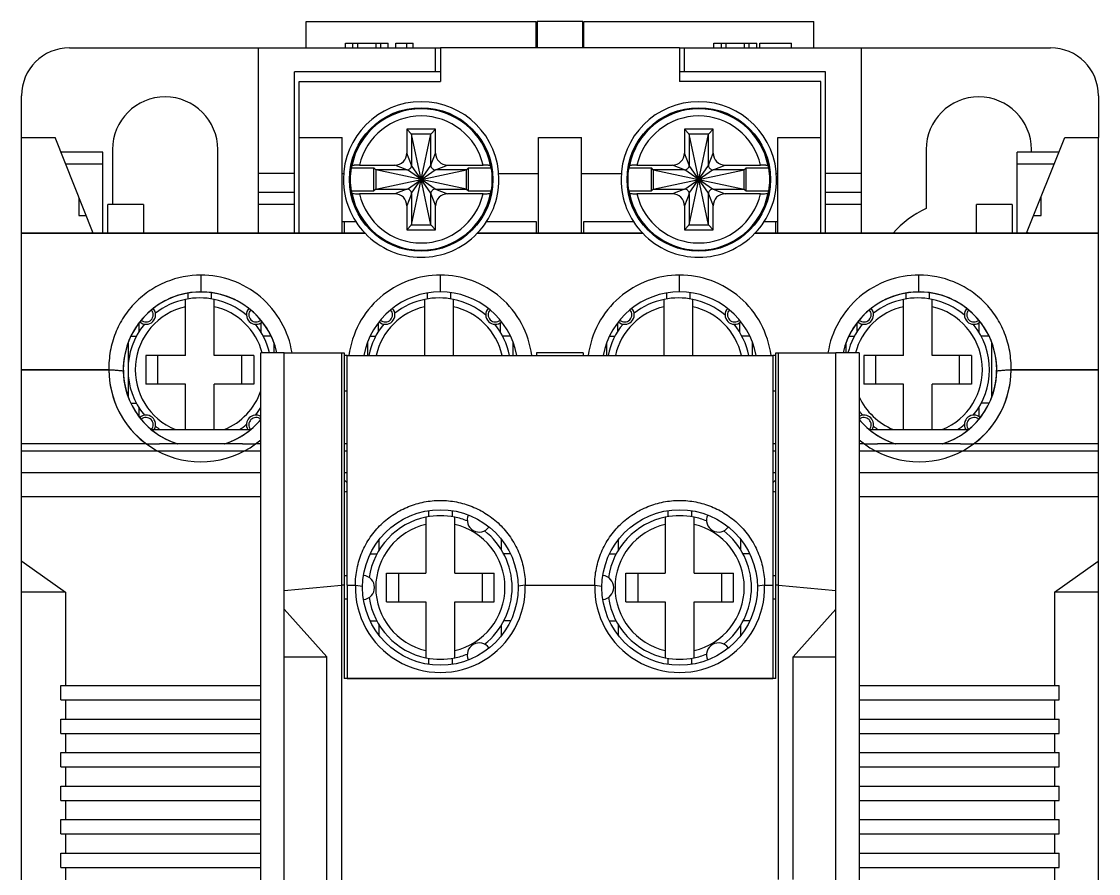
# Model space of a CAD drawing. Header units: millimetres. Extents: x 0 to 45, y 0 to 75.6.
# Drawn here: x 0 to 45, y 40 to 75.6 of the extents above; entities that cross this region are included whole.
import ezdxf

# ---------------------------------------------------------------- set-up
doc = ezdxf.new("R2010")
doc.units = ezdxf.units.MM
for name, color, linetype in [('6_ALL_SURFS', 7, 'Continuous'), ('BOBBIN_12_BL31', 7, 'Continuous'), ('CASE_AUX_UA_2_BL1', 7, 'Continuous'), ('CONTACT_FIXED_AU_2_BL43', 7, 'Continuous'), ('CONTACT_FIXED_AU_2_BL81', 7, 'Continuous'), ('COVER_AUX_MAIN_UA_2_BL30', 7, 'Continuous'), ('COVER_TOP_12_DOME_BL40', 7, 'Continuous'), ('COVER_TOP_12_EXP_BL41', 7, 'Continuous'), ('FRAME_LOWER_9_BL0', 7, 'Continuous'), ('FRAME_UPPER_9_BL45', 7, 'Continuous'), ('M35_LUG_BL123', 7, 'Continuous'), ('M35_LUG_BL126', 7, 'Continuous'), ('M35_LUG_SCREW_BL121', 7, 'Continuous'), ('M35_LUG_SCREW_BL122', 7, 'Continuous'), ('MAIN_COVER_12_BL76', 7, 'Continuous'), ('SCREW_M3L5_BL104', 7, 'Continuous'), ('SCREW_M3L5_BL114', 7, 'Continuous'), ('SCREW_M3L5_BL124', 7, 'Continuous'), ('SCREW_M3L5_BL127', 7, 'Continuous'), ('SCREW_M3L5_BL85', 7, 'Continuous'), ('SCREW_M3L5_BL97', 7, 'Continuous')]:
    doc.layers.add(name, color=color, linetype=linetype)

msp = doc.modelspace()

# ---------------------------------------------------------------- linework, layer by layer
at = {"layer": '6_ALL_SURFS', "color": 7, "linetype": 'Continuous'}
for p, q in [((10.975, 49.05), (10.975, 51.05)), ((10.975, 51.05), (12.753, 49.05)), ((10.975, 49.05), (12.753, 49.05))]:
    msp.add_line(p, q, dxfattribs=at)
at = {"layer": 'BOBBIN_12_BL31', "color": 7, "linetype": 'Continuous'}
for p, q in [((17.5, 74.5), (17.5, 73.1)), ((27.5, 74.5), (17.5, 74.5)), ((27.5, 74.5), (27.5, 73.1)), ((11.6, 70.75), (11.6, 73.1)), ((11.6, 73.1), (17.5, 73.1)), ((33.4, 73.1), (27.5, 73.1)), ((33.4, 70.75), (33.4, 73.1)), ((13.4, 69.25), (13.46, 69.25)), ((19.94, 69.25), (21.6, 69.25)), ((23.4, 69.25), (25.06, 69.25)), ((31.54, 69.25), (31.6, 69.25)), ((13.4, 67.25), (13.961, 67.25)), ((13.5, 66.75), (13.5, 67.25)), ((19.439, 67.25), (21.5, 67.25)), ((21.5, 67.25), (21.5, 66.75)), ((23.5, 66.75), (23.5, 67.25)), ((23.5, 67.25), (25.561, 67.25)), ((31.039, 67.25), (31.6, 67.25)), ((31.5, 67.25), (31.5, 66.75))]:
    msp.add_line(p, q, dxfattribs=at)
for centre in [(16.7, 69), (28.3, 69)]:
    msp.add_circle(centre, 3, dxfattribs=at)
for centre, start, end in [((16.7, 69), 0, 180), ((28.3, 69), 0, 180), ((16.7, 69), 180, -136.1869), ((16.7, 69), -43.8131, 0), ((28.3, 69), 180, -136.1869), ((28.3, 69), -43.8131, 0)]:
    msp.add_arc(centre, 3.25, start, end, dxfattribs=at)
at = {"layer": 'CASE_AUX_UA_2_BL1', "color": 7, "linetype": 'Continuous'}
for p, q in [((10, 13.75), (10, 61.75)), ((10.975, 61.75), (10, 61.75)), ((10.975, 13.75), (10.975, 61.75)), ((10.975, 61.75), (13.475, 61.75)), ((13.375, 61.75), (13.375, 13.75)), ((13.475, 61.75), (13.475, 48.15)), ((21.525, 61.75), (21.525, 61.65)), ((23.475, 61.75), (21.525, 61.75)), ((23.475, 61.75), (23.475, 61.65)), ((31.525, 48.15), (31.525, 61.75)), ((31.525, 61.75), (34.025, 61.75)), ((31.625, 39.75), (31.625, 61.75)), ((34.025, 13.75), (34.025, 61.75)), ((35, 61.75), (34.025, 61.75)), ((35, 61.75), (35, 13.75)), ((13.6, 56.328), (13.475, 56.45)), ((31.525, 56.45), (31.4, 56.328)), ((10.975, 51.823), (13.375, 52.05)), ((13.475, 52.05), (13.375, 52.05)), ((31.625, 52.05), (31.525, 52.05)), ((31.625, 52.05), (34.025, 51.823)), ((10.975, 51.05), (12.753, 49.05)), ((32.247, 49.05), (34.025, 51.05)), ((34.025, 49.05), (34.025, 51.05)), ((10.975, 49.05), (12.753, 49.05)), ((12.753, 26.45), (12.753, 49.05)), ((32.247, 39.75), (32.247, 49.05)), ((32.247, 49.05), (34.025, 49.05)), ((31.525, 48.15), (13.475, 48.15))]:
    msp.add_line(p, q, dxfattribs=at)
at = {"layer": 'CASE_AUX_UA_2_BL1', "color": 4, "linetype": 'Continuous'}
msp.add_line((10.975, 49.05), (10.975, 51.05), dxfattribs=at)
at = {"layer": 'CONTACT_FIXED_AU_2_BL43', "color": 7, "linetype": 'Continuous'}
for p, q in [((13.6, 52.44), (13.475, 52.44)), ((13.6, 51.46), (13.475, 51.46))]:
    msp.add_line(p, q, dxfattribs=at)
msp.add_arc((13.6, 55.45), 0.5, 90, 104.4819, dxfattribs=at)
at = {"layer": 'CONTACT_FIXED_AU_2_BL81', "color": 7, "linetype": 'Continuous'}
for p, q in [((31.525, 52.44), (31.4, 52.44)), ((31.525, 51.46), (31.4, 51.46))]:
    msp.add_line(p, q, dxfattribs=at)
msp.add_arc((31.4, 55.45), 0.5, 75.5181, 90, dxfattribs=at)
at = {"layer": 'COVER_AUX_MAIN_UA_2_BL30', "color": 7, "linetype": 'Continuous'}
for p, q in [((13.6, 61.65), (13.475, 61.65)), ((13.6, 52.05), (13.6, 61.65)), ((13.6, 61.65), (31.4, 61.65)), ((31.4, 61.65), (31.4, 52.05)), ((31.525, 61.65), (31.4, 61.65)), ((13.6, 60.15), (13.475, 60.15)), ((31.525, 60.15), (31.4, 60.15)), ((13.6, 52.05), (13.6, 48.15)), ((13.6, 52.05), (13.951, 52.05)), ((13.951, 52.05), (14.25, 52)), ((21.049, 52.05), (20.75, 52)), ((21.049, 52.05), (23.951, 52.05)), ((23.951, 52.05), (24.25, 52)), ((31.049, 52.05), (30.75, 52)), ((31.049, 52.05), (31.4, 52.05)), ((31.4, 52.05), (31.4, 48.15)), ((13.6, 48.15), (31.4, 48.15))]:
    msp.add_line(p, q, dxfattribs=at)
for centre in [(17.5, 51.95), (27.5, 51.95)]:
    msp.add_circle(centre, 3.25, dxfattribs=at)
for centre, radius, start, end in [((19.125, 54.765), 0.5, 154.4117, -34.4117), ((29.125, 54.765), 0.5, 154.4117, -34.4117), ((14.25, 51.95), 0.5, -85.5883, 85.5883), ((24.25, 51.95), 0.5, -85.5883, 85.5883), ((17.5, 51.95), 3.55, 178.3858, 1.6142), ((27.5, 51.95), 3.55, 178.3858, 1.6142), ((19.125, 49.135), 0.5, 34.4117, -154.4117), ((29.125, 49.135), 0.5, 34.4117, -154.4117)]:
    msp.add_arc(centre, radius, start, end, dxfattribs=at)
for points, knots in [([(13.95, 52.05), (13.95, 52.284), (13.999, 52.755), (14.21, 53.435), (14.553, 54.06), (15.008, 54.599), (15.553, 55.034), (16.165, 55.351), (16.821, 55.545), (17.5, 55.61), (18.178, 55.545), (18.835, 55.352), (19.447, 55.034), (19.991, 54.6), (20.446, 54.06), (20.789, 53.436), (21.001, 52.756), (21.05, 52.284), (21.05, 52.05)], [0, 0, 0, 0, 0.063094, 0.127044, 0.191013, 0.25416, 0.316328, 0.377913, 0.439096, 0.499979, 0.56086, 0.622043, 0.683632, 0.745798, 0.808932, 0.872901, 0.93687, 1, 1, 1, 1]), ([(23.95, 52.05), (23.95, 52.284), (23.999, 52.755), (24.21, 53.435), (24.553, 54.06), (25.008, 54.599), (25.553, 55.034), (26.165, 55.351), (26.821, 55.545), (27.5, 55.61), (28.178, 55.545), (28.835, 55.352), (29.447, 55.034), (29.991, 54.6), (30.446, 54.06), (30.789, 53.436), (31.001, 52.756), (31.05, 52.284), (31.05, 52.05)], [0, 0, 0, 0, 0.063094, 0.127044, 0.191014, 0.25416, 0.316328, 0.377913, 0.439096, 0.499979, 0.56086, 0.622043, 0.683632, 0.745798, 0.808932, 0.872901, 0.93687, 1, 1, 1, 1])]:
    msp.add_open_spline(points, degree=3, knots=knots, dxfattribs=at)
at = {"layer": 'COVER_TOP_12_DOME_BL40', "color": 7, "linetype": 'Continuous'}
for p, q in [((0, 17.85), (0, 57.65)), ((10, 57.65), (0, 57.65)), ((9.229, 57.95), (5.771, 57.95)), ((13.6, 57.65), (13.475, 57.65)), ((31.525, 57.65), (31.4, 57.65)), ((45, 57.65), (35, 57.65)), ((39.229, 57.95), (35.771, 57.95)), ((45, 17.85), (45, 57.65)), ((0, 56.75), (10, 56.75)), ((13.475, 56.75), (13.6, 56.75)), ((31.4, 56.75), (31.525, 56.75)), ((35, 56.75), (45, 56.75)), ((0, 55.75), (10, 55.75)), ((35, 55.75), (45, 55.75)), ((0, 53.05), (0.014, 53.05)), ((0.014, 53.05), (1.838, 51.76)), ((43.162, 51.76), (44.986, 53.05)), ((44.986, 53.05), (45, 53.05)), ((1.838, 51.76), (0, 51.76)), ((1.838, 51.76), (1.838, 47.85)), ((45, 51.76), (43.162, 51.76)), ((43.162, 51.76), (43.162, 47.85)), ((1.638, 47.25), (1.638, 47.85)), ((1.638, 47.85), (10, 47.85)), ((35, 47.85), (43.362, 47.85)), ((43.362, 47.25), (43.362, 47.85)), ((1.638, 47.25), (10, 47.25)), ((1.838, 47.25), (1.838, 46.45)), ((35, 47.25), (43.362, 47.25)), ((43.162, 47.25), (43.162, 46.45)), ((1.638, 45.85), (1.638, 46.45)), ((1.638, 46.45), (10, 46.45)), ((35, 46.45), (43.362, 46.45)), ((43.362, 45.85), (43.362, 46.45)), ((1.638, 45.85), (10, 45.85)), ((1.838, 45.85), (1.838, 45.05)), ((35, 45.85), (43.362, 45.85)), ((43.162, 45.85), (43.162, 45.05)), ((1.638, 44.45), (1.638, 45.05)), ((1.638, 45.05), (10, 45.05)), ((35, 45.05), (43.362, 45.05)), ((43.362, 44.45), (43.362, 45.05)), ((1.638, 44.45), (10, 44.45)), ((1.838, 44.45), (1.838, 43.65)), ((35, 44.45), (43.362, 44.45)), ((43.162, 44.45), (43.162, 43.65)), ((1.638, 43.05), (1.638, 43.65)), ((1.638, 43.65), (10, 43.65)), ((35, 43.65), (43.362, 43.65)), ((43.362, 43.05), (43.362, 43.65)), ((1.638, 43.05), (10, 43.05)), ((1.838, 43.05), (1.838, 42.25)), ((35, 43.05), (43.362, 43.05)), ((43.162, 43.05), (43.162, 42.25)), ((1.638, 41.65), (1.638, 42.25)), ((1.638, 42.25), (10, 42.25)), ((35, 42.25), (43.362, 42.25)), ((43.362, 41.65), (43.362, 42.25)), ((1.638, 41.65), (10, 41.65)), ((1.838, 41.65), (1.838, 40.85)), ((35, 41.65), (43.362, 41.65)), ((43.162, 41.65), (43.162, 40.85)), ((1.638, 40.25), (1.638, 40.85)), ((1.638, 40.85), (10, 40.85)), ((35, 40.85), (43.362, 40.85)), ((43.362, 40.25), (43.362, 40.85)), ((1.638, 40.25), (10, 40.25)), ((1.838, 40.25), (1.838, 39.45)), ((35, 40.25), (43.362, 40.25)), ((43.162, 40.25), (43.162, 39.45))]:
    msp.add_line(p, q, dxfattribs=at)
at = {"layer": 'COVER_TOP_12_EXP_BL41', "color": 7, "linetype": 'Continuous'}
for p, q in [((0, 8.75), (0, 66.75)), ((0, 66.75), (14.355, 66.75)), ((19.045, 66.75), (25.955, 66.75)), ((30.645, 66.75), (45, 66.75)), ((45, 8.75), (45, 66.75)), ((7.5, 64.3), (7.5, 65.004)), ((17.5, 64.3), (17.5, 65.004)), ((27.5, 64.3), (27.5, 65.004)), ((37.5, 64.3), (37.5, 65.004)), ((0, 61.05), (3.65, 61.05)), ((41.35, 61.05), (45, 61.05)), ((0, 56.75), (10, 56.75)), ((13.475, 56.75), (13.6, 56.75)), ((31.4, 56.75), (31.525, 56.75)), ((35, 56.75), (45, 56.75)), ((0, 55.75), (10, 55.75)), ((35, 55.75), (45, 55.75)), ((0, 53.05), (0.014, 53.05)), ((0.014, 53.05), (1.838, 51.76)), ((43.162, 51.76), (44.986, 53.05)), ((44.986, 53.05), (45, 53.05)), ((1.838, 51.76), (0, 51.76)), ((1.838, 51.76), (1.838, 47.85)), ((45, 51.76), (43.162, 51.76)), ((43.162, 51.76), (43.162, 47.85)), ((1.638, 47.25), (1.638, 47.85)), ((1.638, 47.85), (10, 47.85)), ((35, 47.85), (43.362, 47.85)), ((43.362, 47.25), (43.362, 47.85)), ((1.638, 47.25), (10, 47.25)), ((1.838, 47.25), (1.838, 46.45)), ((35, 47.25), (43.362, 47.25)), ((43.162, 47.25), (43.162, 46.45)), ((1.638, 45.85), (1.638, 46.45)), ((1.638, 46.45), (10, 46.45)), ((35, 46.45), (43.362, 46.45)), ((43.362, 45.85), (43.362, 46.45)), ((1.638, 45.85), (10, 45.85)), ((1.838, 45.85), (1.838, 45.05)), ((35, 45.85), (43.362, 45.85)), ((43.162, 45.85), (43.162, 45.05)), ((1.638, 44.45), (1.638, 45.05)), ((1.638, 45.05), (10, 45.05)), ((35, 45.05), (43.362, 45.05)), ((43.362, 44.45), (43.362, 45.05)), ((1.638, 44.45), (10, 44.45)), ((1.838, 44.45), (1.838, 43.65)), ((35, 44.45), (43.362, 44.45)), ((43.162, 44.45), (43.162, 43.65)), ((1.638, 43.05), (1.638, 43.65)), ((1.638, 43.65), (10, 43.65)), ((35, 43.65), (43.362, 43.65)), ((43.362, 43.05), (43.362, 43.65)), ((1.638, 43.05), (10, 43.05)), ((1.838, 43.05), (1.838, 42.25)), ((35, 43.05), (43.362, 43.05)), ((43.162, 43.05), (43.162, 42.25)), ((1.638, 41.65), (1.638, 42.25)), ((1.638, 42.25), (10, 42.25)), ((35, 42.25), (43.362, 42.25)), ((43.362, 41.65), (43.362, 42.25)), ((1.638, 41.65), (10, 41.65)), ((1.838, 41.65), (1.838, 40.85)), ((35, 41.65), (43.362, 41.65)), ((43.162, 41.65), (43.162, 40.85)), ((1.638, 40.25), (1.638, 40.85)), ((1.638, 40.85), (10, 40.85)), ((35, 40.85), (43.362, 40.85)), ((43.362, 40.25), (43.362, 40.85)), ((1.638, 40.25), (10, 40.25)), ((1.838, 40.25), (1.838, 39.45)), ((35, 40.25), (43.362, 40.25)), ((43.162, 40.25), (43.162, 39.45))]:
    msp.add_line(p, q, dxfattribs=at)
for centre, radius, start, end in [((16.7, 69), 3.25, -136.1869, -43.8131), ((28.3, 69), 3.25, -136.1869, -43.8131), ((7.5, 61.05), 3.25, 12.4462, -107.4139), ((17.5, 61.05), 3.25, 10.6393, 169.3607), ((27.5, 61.05), 3.25, 10.6393, 169.3607), ((37.5, 61.05), 3.25, -72.5837, 167.5538), ((5.202, 63.348), 0.4, -131.4719, 41.4719), ((9.798, 63.348), 0.4, 138.5281, -48.5281), ((15.202, 63.348), 0.4, -131.4719, 41.4719), ((19.798, 63.348), 0.4, 138.5281, -48.5281), ((25.202, 63.348), 0.4, -131.4719, 41.4719), ((29.798, 63.348), 0.4, 138.5281, -48.5281), ((35.202, 63.348), 0.4, -131.4719, 41.4719), ((39.798, 63.348), 0.4, 138.5281, -48.5281), ((7.5, 61.05), 3.85, 180, -49.4745), ((37.5, 61.05), 3.85, -130.5255, 0), ((5.202, 58.752), 0.4, -30.41, 131.4719), ((7.5, 61.05), 3.25, -72.5837, -39.6778), ((9.798, 58.752), 0.4, 59.6254, -149.59), ((37.5, 61.05), 3.25, -140.3223, -107.4139), ((35.202, 58.752), 0.4, -30.41, 120.3746), ((39.798, 58.752), 0.4, 48.5281, -149.59)]:
    msp.add_arc(centre, radius, start, end, dxfattribs=at)
for points, knots in [([(7.5, 65.005), (7.006, 65.005), (6.243, 64.854), (5.346, 64.377), (4.744, 63.88), (4.254, 63.273), (3.896, 62.581), (3.683, 61.831), (3.644, 61.31), (3.651, 61.05)], [0, 0, 0, 0, 0.241783, 0.36776, 0.494663, 0.620928, 0.746653, 0.872915, 1, 1, 1, 1]), ([(11.304, 61.75), (11.233, 62.201), (10.927, 63.085), (10.034, 64.161), (8.839, 64.848), (7.938, 65.005), (7.5, 65.005)], [0, 0, 0, 0, 0.252381, 0.505318, 0.757687, 1, 1, 1, 1]), ([(17.5, 65.005), (17.054, 65.005), (16.136, 64.843), (14.924, 64.13), (14.033, 63.019), (13.742, 62.111), (13.682, 61.65)], [0, 0, 0, 0, 0.242447, 0.494877, 0.74756, 1, 1, 1, 1]), ([(21.318, 61.65), (21.258, 62.111), (20.967, 63.019), (20.075, 64.13), (18.864, 64.843), (17.946, 65.005), (17.5, 65.005)], [0, 0, 0, 0, 0.252461, 0.50521, 0.757637, 1, 1, 1, 1]), ([(27.5, 65.005), (27.054, 65.005), (26.136, 64.843), (24.924, 64.13), (24.033, 63.019), (23.742, 62.111), (23.682, 61.65)], [0, 0, 0, 0, 0.242447, 0.494877, 0.74756, 1, 1, 1, 1]), ([(31.318, 61.65), (31.258, 62.111), (30.967, 63.019), (30.075, 64.13), (28.864, 64.843), (27.946, 65.005), (27.5, 65.005)], [0, 0, 0, 0, 0.252461, 0.50521, 0.757637, 1, 1, 1, 1]), ([(37.5, 65.005), (37.062, 65.005), (36.161, 64.848), (34.965, 64.161), (34.073, 63.085), (33.767, 62.201), (33.696, 61.75)], [0, 0, 0, 0, 0.242398, 0.494772, 0.747642, 1, 1, 1, 1]), ([(41.349, 61.05), (41.356, 61.31), (41.317, 61.831), (41.104, 62.581), (40.746, 63.273), (40.256, 63.88), (39.653, 64.377), (38.756, 64.854), (37.994, 65.005), (37.5, 65.005)], [0, 0, 0, 0, 0.127093, 0.25336, 0.379108, 0.505408, 0.632332, 0.758299, 1, 1, 1, 1]), ([(3.65, 61.05), (3.7, 61.046), (3.8, 61.046), (3.95, 61.036), (4.1, 61.02), (4.2, 61.011), (4.25, 61.006)], [0, 0, 0, 0, 0.249665, 0.499478, 0.749738, 1, 1, 1, 1]), ([(40.75, 61.006), (40.8, 61.011), (40.9, 61.02), (41.049, 61.036), (41.2, 61.046), (41.3, 61.046), (41.35, 61.05)], [0, 0, 0, 0, 0.250267, 0.500533, 0.75034, 1, 1, 1, 1])]:
    msp.add_open_spline(points, degree=3, knots=knots, dxfattribs=at)
at = {"layer": 'FRAME_LOWER_9_BL0', "color": 7, "linetype": 'Continuous'}
for p, q in [((11.9, 74.5), (11.9, 75.6)), ((11.9, 75.6), (21.5, 75.6)), ((21.5, 74.5), (21.5, 75.6)), ((21.55, 75.6), (21.55, 74.5)), ((23.45, 75.6), (21.55, 75.6)), ((23.45, 74.5), (23.45, 75.6)), ((23.5, 74.5), (23.5, 75.6)), ((23.5, 75.6), (33.1, 75.6)), ((33.1, 74.5), (33.1, 75.6)), ((13.533, 74.5), (13.533, 74.7)), ((13.533, 74.7), (15.326, 74.7)), ((13.849, 74.5), (13.849, 74.7)), ((14.046, 74.5), (14.046, 74.7)), ((14.813, 74.5), (14.813, 74.7)), ((15.01, 74.5), (15.01, 74.7)), ((15.326, 74.5), (15.326, 74.7)), ((15.636, 74.5), (15.636, 74.7)), ((15.636, 74.7), (16.359, 74.7)), ((16.095, 74.5), (16.095, 74.7)), ((16.359, 74.5), (16.359, 74.7)), ((28.933, 74.5), (28.933, 74.7)), ((28.933, 74.7), (30.726, 74.7)), ((29.249, 74.5), (29.249, 74.7)), ((29.446, 74.5), (29.446, 74.7)), ((30.213, 74.5), (30.213, 74.7)), ((30.41, 74.5), (30.41, 74.7)), ((30.726, 74.5), (30.726, 74.7)), ((30.85, 74.5), (30.85, 74.7)), ((30.85, 74.7), (32.179, 74.7)), ((32.179, 74.5), (32.179, 74.7)), ((2, 74.5), (17.5, 74.5)), ((9.9, 66.75), (9.9, 74.5)), ((17.3, 73.5), (17.3, 74.5)), ((27.5, 74.5), (43, 74.5)), ((27.7, 73.5), (27.7, 74.5)), ((35.1, 66.75), (35.1, 74.5)), ((11.4, 66.75), (11.4, 73.5)), ((17.5, 73.5), (11.4, 73.5)), ((33.6, 73.5), (27.5, 73.5)), ((33.6, 66.75), (33.6, 73.5)), ((0, 70.75), (0, 72.5)), ((45, 72.5), (45, 70.75)), ((3.8, 70.25), (3.8, 67.95)), ((8.2, 66.75), (8.2, 70.25)), ((37.8, 70.25), (37.8, 67.781)), ((42.2, 70.137), (42.2, 70.25)), ((11.4, 69.25), (9.9, 69.25)), ((35.1, 69.25), (33.6, 69.25)), ((11.4, 68.45), (9.9, 68.45)), ((35.1, 68.45), (33.6, 68.45)), ((3.6, 66.75), (3.6, 67.95)), ((5.1, 67.95), (3.6, 67.95)), ((5.1, 67.95), (5.1, 66.75)), ((11.4, 67.95), (9.9, 67.95)), ((35.1, 67.95), (33.6, 67.95)), ((39.9, 66.75), (39.9, 67.95)), ((41.4, 67.95), (39.9, 67.95)), ((41.4, 67.95), (41.4, 66.75))]:
    msp.add_line(p, q, dxfattribs=at)
for centre, radius, start, end in [((2, 72.5), 2, 90, 180), ((43, 72.5), 2, 0, 90), ((6, 70.25), 2.2, 0, 180), ((40, 70.25), 2.2, 0, 180), ((39.5, 64.05), 4.1, 114.4963, 138.7794)]:
    msp.add_arc(centre, radius, start, end, dxfattribs=at)
at = {"layer": 'FRAME_UPPER_9_BL45', "color": 40, "linetype": 'Continuous'}
for p, q in [((17.3, 74.5), (17.5, 74.5)), ((27.5, 74.5), (27.7, 74.5))]:
    msp.add_line(p, q, dxfattribs=at)
at = {"layer": 'FRAME_UPPER_9_BL45', "color": 7, "linetype": 'Continuous'}
for p, q in [((0, 66.75), (0, 70.75)), ((0, 70.75), (1.4, 70.75)), ((3, 66.75), (1.4, 70.75)), ((11.6, 66.75), (11.6, 70.75)), ((11.6, 70.75), (13.4, 70.75)), ((13.4, 66.75), (13.4, 70.75)), ((21.6, 66.75), (21.6, 70.75)), ((21.6, 70.75), (23.4, 70.75)), ((23.4, 66.75), (23.4, 70.75)), ((31.6, 66.75), (31.6, 70.75)), ((31.6, 70.75), (33.4, 70.75)), ((33.4, 66.75), (33.4, 70.75)), ((42, 66.75), (43.6, 70.75)), ((43.6, 70.75), (45, 70.75)), ((45, 66.75), (45, 70.75)), ((3.4, 70.137), (1.646, 70.137)), ((3.4, 66.75), (3.4, 70.137)), ((41.6, 66.75), (41.6, 70.137)), ((43.354, 70.137), (41.6, 70.137)), ((3.4, 69.637), (1.845, 69.637)), ((43.155, 69.637), (41.6, 69.637)), ((2.4, 68.25), (2.4, 67.5)), ((42.6, 67.5), (42.6, 68.25)), ((2.4, 67.5), (2.7, 67.5)), ((42.3, 67.5), (42.6, 67.5)), ((2.9, 66.75), (2.983, 66.792)), ((42.017, 66.792), (42.1, 66.75))]:
    msp.add_line(p, q, dxfattribs=at)
at = {"layer": 'M35_LUG_BL123', "color": 7, "linetype": 'Continuous'}
for p, q in [((18.356, 71.5), (18.322, 71.5)), ((18.356, 66.5), (18.322, 66.5))]:
    msp.add_line(p, q, dxfattribs=at)
at = {"layer": 'M35_LUG_BL126', "color": 7, "linetype": 'Continuous'}
for p, q in [((29.956, 71.5), (29.922, 71.5)), ((29.956, 66.5), (29.922, 66.5))]:
    msp.add_line(p, q, dxfattribs=at)
at = {"layer": 'M35_LUG_SCREW_BL121', "color": 7, "linetype": 'Continuous'}
for p, q in [((16.1, 71.1), (16.1, 70.105)), ((16.3, 70.9), (16.1, 71.1)), ((17.3, 71.1), (16.1, 71.1)), ((17.1, 70.9), (17.3, 71.1)), ((17.3, 70.105), (17.3, 71.1)), ((16.3, 67.1), (17.1, 70.9)), ((16.3, 70.9), (16.3, 69.602)), ((17.1, 67.1), (16.3, 70.9)), ((17.1, 70.9), (16.3, 70.9)), ((17.1, 69.602), (17.1, 70.9)), ((16.3, 69.602), (16.1, 70.105)), ((17.1, 69.602), (17.3, 70.105)), ((13.77, 69.48), (14.72, 69.48)), ((14.116, 69.6), (15.595, 69.6)), ((14.72, 68.52), (14.72, 69.48)), ((14.8, 69.4), (14.72, 69.48)), ((14.8, 69.4), (14.8, 68.6)), ((18.6, 68.6), (14.8, 69.4)), ((14.8, 68.6), (18.6, 69.4)), ((16.098, 69.4), (14.8, 69.4)), ((16.098, 69.4), (15.595, 69.6)), ((16.122, 68.598), (17.278, 69.402)), ((17.278, 68.598), (16.122, 69.402)), ((16.298, 68.422), (17.102, 69.578)), ((17.102, 68.422), (16.298, 69.578)), ((17.302, 69.4), (17.805, 69.6)), ((18.6, 69.4), (17.302, 69.4)), ((17.805, 69.6), (19.284, 69.6)), ((18.6, 69.4), (18.68, 69.48)), ((18.6, 68.6), (18.6, 69.4)), ((18.68, 68.52), (18.68, 69.48)), ((18.68, 69.48), (19.63, 69.48)), ((13.77, 68.52), (14.72, 68.52)), ((15.595, 68.4), (14.116, 68.4)), ((14.8, 68.6), (14.72, 68.52)), ((14.8, 68.6), (16.098, 68.6)), ((16.098, 68.6), (15.595, 68.4)), ((17.302, 68.6), (17.805, 68.4)), ((17.302, 68.6), (18.6, 68.6)), ((19.284, 68.4), (17.805, 68.4)), ((18.6, 68.6), (18.68, 68.52)), ((18.68, 68.52), (19.63, 68.52)), ((16.3, 68.398), (16.1, 67.895)), ((16.3, 68.398), (16.3, 67.1)), ((17.1, 67.1), (17.1, 68.398)), ((17.1, 68.398), (17.3, 67.895)), ((16.1, 67.895), (16.1, 66.9)), ((17.3, 66.9), (17.3, 67.895)), ((16.3, 67.1), (16.1, 66.9)), ((16.3, 67.1), (17.1, 67.1)), ((17.1, 67.1), (17.3, 66.9)), ((16.1, 66.9), (17.3, 66.9))]:
    msp.add_line(p, q, dxfattribs=at)
msp.add_circle((16.7, 69), 2.986, dxfattribs=at)
for radius, start, end in [(2.953, 11.1405, 168.8595), (2.653, 13.0719, 166.9281), (2.969, 170.6948, -170.6948), (2.969, -9.3052, 9.3052), (2.953, -168.8595, -11.1405), (2.653, -166.9281, -13.0719)]:
    msp.add_arc((16.7, 69), radius, start, end, dxfattribs=at)
for centre, major_axis, ratio, start_param, end_param in [((15.561, 70.139), (-0.393, 0.393), 0.939231, 2.387521, 3.895664), ((17.839, 70.139), (0.393, 0.393), 0.939231, 2.387521, 3.895664), ((16.7, 68.45), (0, 3.148), 0.984648, 1.207061, 1.237654), ((15.929, 69.857), (-0.245, 0.438), 0.531052, 2.852776, 2.937533), ((15.843, 69.771), (0.438, -0.245), 0.531052, 0.20406, 0.288816), ((17.557, 69.771), (0.438, 0.245), 0.531052, 2.852776, 2.937533), ((17.471, 69.857), (0.245, 0.438), 0.531052, 3.345652, 3.430409), ((16.7, 68.45), (0, 3.148), 0.984648, 5.045532, 5.076124), ((16.7, 69.55), (0, 3.148), 0.984648, 1.903939, 1.934532), ((15.561, 67.861), (-0.393, -0.393), 0.939231, 2.387521, 3.895664), ((15.929, 68.143), (0.245, 0.438), 0.531052, 0.20406, 0.288816), ((15.843, 68.229), (0.438, 0.245), 0.531052, 5.994369, 6.079126), ((17.557, 68.229), (0.438, -0.245), 0.531052, 3.345652, 3.430409), ((17.471, 68.143), (-0.245, 0.438), 0.531052, 5.994369, 6.079126), ((17.839, 67.861), (0.393, -0.393), 0.939231, 2.387521, 3.895664), ((16.7, 69.55), (0, 3.148), 0.984648, 4.348653, 4.379246)]:
    msp.add_ellipse(centre, major_axis=major_axis, ratio=ratio, start_param=start_param, end_param=end_param, dxfattribs=at)
for points, knots in [([(14.116, 69.6), (14.077, 69.6), (14.005, 69.599), (13.92, 69.594), (13.864, 69.588), (13.833, 69.583), (13.815, 69.578), (13.804, 69.574), (13.803, 69.571)], [0, 0, 0, 0, 0.36655, 0.683486, 0.80823, 0.904224, 0.968327, 1, 1, 1, 1]), ([(19.597, 69.571), (19.596, 69.574), (19.585, 69.578), (19.567, 69.583), (19.536, 69.588), (19.48, 69.594), (19.395, 69.599), (19.323, 69.6), (19.284, 69.6)], [0, 0, 0, 0, 0.031673, 0.095776, 0.19177, 0.316514, 0.63345, 1, 1, 1, 1]), ([(13.803, 68.429), (13.804, 68.426), (13.815, 68.422), (13.833, 68.417), (13.864, 68.412), (13.92, 68.406), (14.005, 68.401), (14.077, 68.4), (14.116, 68.4)], [0, 0, 0, 0, 0.031673, 0.095776, 0.19177, 0.316514, 0.63345, 1, 1, 1, 1]), ([(19.284, 68.4), (19.323, 68.4), (19.395, 68.401), (19.48, 68.406), (19.536, 68.412), (19.567, 68.417), (19.585, 68.422), (19.596, 68.426), (19.597, 68.429)], [0, 0, 0, 0, 0.36655, 0.683486, 0.80823, 0.904224, 0.968327, 1, 1, 1, 1])]:
    msp.add_open_spline(points, degree=3, knots=knots, dxfattribs=at)
for points in [[(16.122, 69.402), (16.165, 69.408), (16.249, 69.451), (16.292, 69.535), (16.298, 69.578)], [(17.102, 69.578), (17.108, 69.535), (17.151, 69.451), (17.235, 69.408), (17.278, 69.402)], [(16.298, 68.422), (16.292, 68.466), (16.249, 68.549), (16.165, 68.592), (16.122, 68.598)], [(17.278, 68.598), (17.235, 68.592), (17.151, 68.549), (17.108, 68.466), (17.102, 68.422)]]:
    msp.add_open_spline(points, degree=3, dxfattribs=at)
at = {"layer": 'M35_LUG_SCREW_BL122', "color": 7, "linetype": 'Continuous'}
for p, q in [((27.7, 71.1), (27.7, 70.105)), ((27.9, 70.9), (27.7, 71.1)), ((28.9, 71.1), (27.7, 71.1)), ((28.7, 70.9), (28.9, 71.1)), ((28.9, 70.105), (28.9, 71.1)), ((27.9, 67.1), (28.7, 70.9)), ((27.9, 70.9), (27.9, 69.602)), ((28.7, 67.1), (27.9, 70.9)), ((28.7, 70.9), (27.9, 70.9)), ((28.7, 69.602), (28.7, 70.9)), ((27.9, 69.602), (27.7, 70.105)), ((28.7, 69.602), (28.9, 70.105)), ((25.37, 69.48), (26.32, 69.48)), ((25.716, 69.6), (27.195, 69.6)), ((26.32, 68.52), (26.32, 69.48)), ((26.4, 69.4), (26.32, 69.48)), ((26.4, 69.4), (26.4, 68.6)), ((26.4, 68.6), (30.2, 69.4)), ((27.698, 69.4), (26.4, 69.4)), ((26.4, 69.4), (30.2, 68.6)), ((27.698, 69.4), (27.195, 69.6)), ((27.722, 68.598), (28.878, 69.402)), ((28.878, 68.598), (27.722, 69.402)), ((27.898, 68.422), (28.702, 69.578)), ((28.702, 68.422), (27.898, 69.578)), ((28.902, 69.4), (29.405, 69.6)), ((30.2, 69.4), (28.902, 69.4)), ((29.405, 69.6), (30.884, 69.6)), ((30.2, 69.4), (30.28, 69.48)), ((30.2, 68.6), (30.2, 69.4)), ((30.28, 68.52), (30.28, 69.48)), ((30.28, 69.48), (31.23, 69.48)), ((25.37, 68.52), (26.32, 68.52)), ((27.195, 68.4), (25.716, 68.4)), ((26.4, 68.6), (26.32, 68.52)), ((26.4, 68.6), (27.698, 68.6)), ((27.698, 68.6), (27.195, 68.4)), ((28.902, 68.6), (30.2, 68.6)), ((28.902, 68.6), (29.405, 68.4)), ((30.884, 68.4), (29.405, 68.4)), ((30.2, 68.6), (30.28, 68.52)), ((30.28, 68.52), (31.23, 68.52)), ((27.9, 68.398), (27.7, 67.895)), ((27.9, 68.398), (27.9, 67.1)), ((28.7, 67.1), (28.7, 68.398)), ((28.7, 68.398), (28.9, 67.895)), ((27.7, 67.895), (27.7, 66.9)), ((28.9, 66.9), (28.9, 67.895)), ((27.9, 67.1), (27.7, 66.9)), ((27.9, 67.1), (28.7, 67.1)), ((28.7, 67.1), (28.9, 66.9)), ((27.7, 66.9), (28.9, 66.9))]:
    msp.add_line(p, q, dxfattribs=at)
msp.add_circle((28.3, 69), 2.986, dxfattribs=at)
for radius, start, end in [(2.953, 11.1405, 168.8595), (2.653, 13.0719, 166.9281), (2.969, 170.6948, -170.6948), (2.969, -9.3052, 9.3052), (2.953, -168.8595, -11.1405), (2.653, -166.9281, -13.0719)]:
    msp.add_arc((28.3, 69), radius, start, end, dxfattribs=at)
for centre, major_axis, ratio, start_param, end_param in [((27.161, 70.139), (-0.393, 0.393), 0.939231, 2.387521, 3.895664), ((29.439, 70.139), (0.393, 0.393), 0.939231, 2.387521, 3.895664), ((28.3, 68.45), (0, 3.148), 0.984648, 1.207061, 1.237654), ((27.529, 69.857), (-0.245, 0.438), 0.531052, 2.852776, 2.937533), ((27.443, 69.771), (0.438, -0.245), 0.531052, 0.20406, 0.288816), ((29.157, 69.771), (0.438, 0.245), 0.531052, 2.852776, 2.937533), ((29.071, 69.857), (0.245, 0.438), 0.531052, 3.345652, 3.430409), ((28.3, 68.45), (0, 3.148), 0.984648, 5.045532, 5.076124), ((28.3, 69.55), (0, 3.148), 0.984648, 1.903939, 1.934532), ((27.161, 67.861), (-0.393, -0.393), 0.939231, 2.387521, 3.895664), ((27.529, 68.143), (0.245, 0.438), 0.531052, 0.20406, 0.288816), ((27.443, 68.229), (0.438, 0.245), 0.531052, 5.994369, 6.079126), ((29.157, 68.229), (0.438, -0.245), 0.531052, 3.345652, 3.430409), ((29.071, 68.143), (-0.245, 0.438), 0.531052, 5.994369, 6.079126), ((29.439, 67.861), (0.393, -0.393), 0.939231, 2.387521, 3.895664), ((28.3, 69.55), (0, 3.148), 0.984648, 4.348653, 4.379246)]:
    msp.add_ellipse(centre, major_axis=major_axis, ratio=ratio, start_param=start_param, end_param=end_param, dxfattribs=at)
for points, knots in [([(25.716, 69.6), (25.677, 69.6), (25.605, 69.599), (25.52, 69.594), (25.464, 69.588), (25.433, 69.583), (25.415, 69.578), (25.404, 69.574), (25.403, 69.571)], [0, 0, 0, 0, 0.36655, 0.683486, 0.80823, 0.904224, 0.968327, 1, 1, 1, 1]), ([(31.197, 69.571), (31.196, 69.574), (31.185, 69.578), (31.167, 69.583), (31.136, 69.588), (31.08, 69.594), (30.995, 69.599), (30.923, 69.6), (30.884, 69.6)], [0, 0, 0, 0, 0.031673, 0.095776, 0.19177, 0.316514, 0.63345, 1, 1, 1, 1]), ([(25.403, 68.429), (25.404, 68.426), (25.415, 68.422), (25.433, 68.417), (25.464, 68.412), (25.52, 68.406), (25.605, 68.401), (25.677, 68.4), (25.716, 68.4)], [0, 0, 0, 0, 0.031673, 0.095776, 0.19177, 0.316514, 0.63345, 1, 1, 1, 1]), ([(30.884, 68.4), (30.923, 68.4), (30.995, 68.401), (31.08, 68.406), (31.136, 68.412), (31.167, 68.417), (31.185, 68.422), (31.196, 68.426), (31.197, 68.429)], [0, 0, 0, 0, 0.36655, 0.683486, 0.80823, 0.904224, 0.968327, 1, 1, 1, 1])]:
    msp.add_open_spline(points, degree=3, knots=knots, dxfattribs=at)
for points in [[(27.722, 69.402), (27.765, 69.408), (27.849, 69.451), (27.892, 69.535), (27.898, 69.578)], [(28.702, 69.578), (28.708, 69.535), (28.751, 69.451), (28.835, 69.408), (28.878, 69.402)], [(27.898, 68.422), (27.892, 68.466), (27.849, 68.549), (27.765, 68.592), (27.722, 68.598)], [(28.878, 68.598), (28.835, 68.592), (28.751, 68.549), (28.708, 68.466), (28.702, 68.422)]]:
    msp.add_open_spline(points, degree=3, dxfattribs=at)
at = {"layer": 'MAIN_COVER_12_BL76', "color": 7, "linetype": 'Continuous'}
for p, q in [((0, 57.95), (0, 66.75)), ((14.355, 66.75), (0, 66.75)), ((25.955, 66.75), (19.045, 66.75)), ((45, 66.75), (30.645, 66.75)), ((45, 57.95), (45, 66.75)), ((7.5, 64.3), (7.5, 65.004)), ((17.5, 64.3), (17.5, 65.004)), ((27.5, 64.3), (27.5, 65.004)), ((37.5, 64.3), (37.5, 65.004)), ((4.45, 62.173), (4.45, 59.928)), ((10.55, 61.75), (10.55, 62.173)), ((14.45, 62.173), (14.45, 61.65)), ((20.55, 61.65), (20.55, 62.173)), ((24.45, 62.173), (24.45, 61.65)), ((30.55, 61.65), (30.55, 62.173)), ((34.45, 62.173), (34.45, 61.75)), ((40.55, 59.928), (40.55, 62.173)), ((3.65, 61.05), (0, 61.05)), ((45, 61.05), (41.35, 61.05)), ((5.424, 58.55), (9.576, 58.55)), ((35.424, 58.55), (39.576, 58.55)), ((5.217, 57.95), (0, 57.95)), ((5.217, 57.95), (5.771, 57.95)), ((9.229, 57.95), (9.783, 57.95)), ((10, 57.95), (9.783, 57.95)), ((13.6, 57.95), (13.475, 57.95)), ((31.525, 57.95), (31.4, 57.95)), ((35.217, 57.95), (35, 57.95)), ((35.217, 57.95), (35.771, 57.95)), ((39.229, 57.95), (39.783, 57.95)), ((45, 57.95), (39.783, 57.95))]:
    msp.add_line(p, q, dxfattribs=at)
for centre, radius, start, end in [((16.7, 69), 3.25, -136.1869, -43.8131), ((28.3, 69), 3.25, -136.1869, -43.8131), ((7.5, 61.05), 3.25, 12.4462, -179.2219), ((17.5, 61.05), 3.25, 10.6393, 169.3607), ((27.5, 61.05), 3.25, 10.6393, 169.3607), ((37.5, 61.05), 3.25, -0.7771, 167.5538), ((5.202, 63.348), 0.3, -132.3546, 42.3546), ((9.798, 63.348), 0.3, 137.6454, -47.6454), ((15.202, 63.348), 0.3, -132.3546, 42.3546), ((19.798, 63.348), 0.3, 137.6454, -47.6454), ((25.202, 63.348), 0.3, -132.3546, 42.3546), ((29.798, 63.348), 0.3, 137.6454, -47.6454), ((35.202, 63.348), 0.3, -132.3546, 42.3546), ((39.798, 63.348), 0.3, 137.6454, -47.6454), ((7.5, 61.05), 3.85, 180, -126.371), ((7.5, 61.05), 3.25, -179.2219, -107.8828), ((37.5, 61.05), 3.25, -72.1391, -0.7771), ((37.5, 61.05), 3.85, -53.629, 0), ((5.202, 58.752), 0.3, -42.3546, 132.3546), ((7.5, 61.05), 3.25, -72.1391, -39.697), ((9.798, 58.752), 0.3, 47.6454, -137.6454), ((37.5, 61.05), 3.25, -140.3031, -107.8828), ((35.202, 58.752), 0.3, -42.3546, 132.3546), ((39.798, 58.752), 0.3, 47.6454, -137.6454), ((7.5, 61.05), 3.85, -53.629, -49.492), ((37.5, 61.05), 3.85, -130.508, -126.371)]:
    msp.add_arc(centre, radius, start, end, dxfattribs=at)
for points, knots in [([(7.5, 65.005), (7.006, 65.005), (6.243, 64.854), (5.346, 64.377), (4.744, 63.88), (4.254, 63.273), (3.896, 62.581), (3.683, 61.831), (3.644, 61.31), (3.651, 61.05)], [0, 0, 0, 0, 0.241783, 0.36776, 0.494663, 0.620928, 0.746653, 0.872915, 1, 1, 1, 1]), ([(11.304, 61.75), (11.233, 62.201), (10.927, 63.085), (10.034, 64.161), (8.839, 64.848), (7.938, 65.005), (7.5, 65.005)], [0, 0, 0, 0, 0.252381, 0.505318, 0.757687, 1, 1, 1, 1]), ([(17.5, 65.005), (17.054, 65.005), (16.136, 64.843), (14.924, 64.13), (14.033, 63.019), (13.742, 62.111), (13.682, 61.65)], [0, 0, 0, 0, 0.242447, 0.494877, 0.74756, 1, 1, 1, 1]), ([(21.318, 61.65), (21.258, 62.111), (20.967, 63.019), (20.075, 64.13), (18.864, 64.843), (17.946, 65.005), (17.5, 65.005)], [0, 0, 0, 0, 0.252461, 0.50521, 0.757637, 1, 1, 1, 1]), ([(27.5, 65.005), (27.054, 65.005), (26.136, 64.843), (24.924, 64.13), (24.033, 63.019), (23.742, 62.111), (23.682, 61.65)], [0, 0, 0, 0, 0.242447, 0.494877, 0.74756, 1, 1, 1, 1]), ([(31.318, 61.65), (31.258, 62.111), (30.967, 63.019), (30.075, 64.13), (28.864, 64.843), (27.946, 65.005), (27.5, 65.005)], [0, 0, 0, 0, 0.252461, 0.50521, 0.757637, 1, 1, 1, 1]), ([(37.5, 65.005), (37.062, 65.005), (36.161, 64.848), (34.965, 64.161), (34.073, 63.085), (33.767, 62.201), (33.696, 61.75)], [0, 0, 0, 0, 0.242398, 0.494772, 0.747642, 1, 1, 1, 1]), ([(41.349, 61.05), (41.356, 61.31), (41.317, 61.831), (41.104, 62.581), (40.746, 63.273), (40.256, 63.88), (39.653, 64.377), (38.756, 64.854), (37.994, 65.005), (37.5, 65.005)], [0, 0, 0, 0, 0.127093, 0.25336, 0.379108, 0.505408, 0.632332, 0.758299, 1, 1, 1, 1]), ([(3.65, 61.05), (3.7, 61.046), (3.8, 61.046), (3.95, 61.036), (4.1, 61.02), (4.2, 61.011), (4.25, 61.006)], [0, 0, 0, 0, 0.249665, 0.499478, 0.749738, 1, 1, 1, 1]), ([(40.75, 61.006), (40.8, 61.011), (40.9, 61.02), (41.049, 61.036), (41.2, 61.046), (41.3, 61.046), (41.35, 61.05)], [0, 0, 0, 0, 0.250267, 0.500533, 0.75034, 1, 1, 1, 1])]:
    msp.add_open_spline(points, degree=3, knots=knots, dxfattribs=at)
at = {"layer": 'SCREW_M3L5_BL104', "color": 7, "linetype": 'Continuous'}
for p, q in [((26.85, 61.65), (26.85, 63.989)), ((26.959, 64.009), (26.959, 64.253)), ((27.941, 64.009), (27.941, 64.269)), ((28.05, 61.65), (28.05, 63.989)), ((30, 63.004), (30, 62.63)), ((24.9, 62.999), (24.9, 62.63)), ((24.568, 62.45), (24.798, 62.45)), ((30.432, 62.45), (30.102, 62.45))]:
    msp.add_line(p, q, dxfattribs=at)
for radius, start, end in [(3, 101.537, 128.1684), (3, 78.463, 101.537), (3, 49.4874, 78.463), (2.7, 102.8398, 167.1553), (2.7, 12.8447, 77.1602), (3, 140.5676, 168.4626), (3, 11.5374, 39.3054)]:
    msp.add_arc((27.45, 61.05), radius, start, end, dxfattribs=at)
at = {"layer": 'SCREW_M3L5_BL114', "color": 7, "linetype": 'Continuous'}
for p, q in [((36.85, 61.65), (36.85, 63.989)), ((36.959, 64.009), (36.959, 64.253)), ((37.941, 64.009), (37.941, 64.269)), ((38.05, 61.65), (38.05, 63.989)), ((40, 63.004), (40, 62.63)), ((34.9, 62.999), (34.9, 62.63)), ((34.568, 62.45), (34.798, 62.45)), ((40.432, 62.45), (40.102, 62.45)), ((35.2, 61.65), (35.2, 60.45)), ((36.85, 61.65), (35.2, 61.65)), ((35.7, 60.45), (35.7, 61.65)), ((39.7, 61.65), (38.05, 61.65)), ((39.2, 60.45), (39.2, 61.65)), ((39.7, 61.65), (39.7, 60.45)), ((36.85, 60.45), (35.2, 60.45)), ((36.85, 58.55), (36.85, 60.45)), ((38.05, 58.55), (38.05, 60.45)), ((39.7, 60.45), (38.05, 60.45)), ((40, 59.47), (40, 59.096)), ((40.431, 59.65), (40.102, 59.65))]:
    msp.add_line(p, q, dxfattribs=at)
for radius, start, end in [(3, 101.537, 128.1684), (3, 78.463, 101.537), (3, 49.4874, 78.463), (2.7, 102.8398, 164.9706), (2.7, -67.8384, 77.1602), (3, 140.5676, 166.5026), (3, -39.3054, 39.3054), (2.7, -155.1888, -112.1616), (3, -144.7715, -140.5676), (3, -128.1719, -123.5226), (3, -56.4774, -49.4691)]:
    msp.add_arc((37.45, 61.05), radius, start, end, dxfattribs=at)
at = {"layer": 'SCREW_M3L5_BL124', "color": 7, "linetype": 'Continuous'}
for p, q in [((17.009, 55.162), (17.009, 54.909)), ((17.991, 55.162), (17.991, 54.909)), ((16.9, 54.889), (16.9, 52.55)), ((18.1, 52.55), (18.1, 54.889)), ((14.95, 53.53), (14.95, 53.963)), ((20.05, 53.53), (20.05, 53.963)), ((14.568, 53.35), (14.848, 53.35)), ((20.432, 53.35), (20.152, 53.35)), ((15.25, 51.35), (15.25, 52.55)), ((15.25, 52.55), (16.9, 52.55)), ((15.75, 52.55), (15.75, 51.35)), ((18.1, 52.55), (19.75, 52.55)), ((19.25, 52.55), (19.25, 51.35)), ((19.75, 51.35), (19.75, 52.55)), ((15.25, 51.35), (16.9, 51.35)), ((16.9, 51.35), (16.9, 49.011)), ((18.1, 49.011), (18.1, 51.35)), ((18.1, 51.35), (19.75, 51.35)), ((14.567, 50.55), (14.848, 50.55)), ((20.433, 50.55), (20.152, 50.55)), ((14.95, 49.936), (14.95, 50.37)), ((20.05, 49.936), (20.05, 50.37)), ((17.009, 48.991), (17.009, 48.738)), ((17.991, 48.991), (17.991, 48.738))]:
    msp.add_line(p, q, dxfattribs=at)
for radius, start, end in [(3, 78.463, 101.537), (3, 101.537, 172.0645), (2.7, 102.8398, -102.8398), (3, 67.9342, 78.463), (2.7, -77.1602, 77.1602), (3, -52.0597, 52.0666), (3, -172.0645, -101.537), (3, -78.463, -67.9342), (3, -101.537, -78.463)]:
    msp.add_arc((17.5, 51.95), radius, start, end, dxfattribs=at)
at = {"layer": 'SCREW_M3L5_BL127', "color": 7, "linetype": 'Continuous'}
for p, q in [((27.009, 55.162), (27.009, 54.909)), ((27.991, 55.162), (27.991, 54.909)), ((26.9, 54.889), (26.9, 52.55)), ((28.1, 52.55), (28.1, 54.889)), ((24.95, 53.53), (24.95, 53.963)), ((30.05, 53.53), (30.05, 53.963)), ((24.568, 53.35), (24.848, 53.35)), ((30.432, 53.35), (30.152, 53.35)), ((25.25, 51.35), (25.25, 52.55)), ((25.25, 52.55), (26.9, 52.55)), ((25.75, 52.55), (25.75, 51.35)), ((28.1, 52.55), (29.75, 52.55)), ((29.25, 52.55), (29.25, 51.35)), ((29.75, 51.35), (29.75, 52.55)), ((25.25, 51.35), (26.9, 51.35)), ((26.9, 51.35), (26.9, 49.011)), ((28.1, 49.011), (28.1, 51.35)), ((28.1, 51.35), (29.75, 51.35)), ((24.567, 50.55), (24.848, 50.55)), ((30.433, 50.55), (30.152, 50.55)), ((24.95, 49.936), (24.95, 50.37)), ((30.05, 49.936), (30.05, 50.37)), ((27.009, 48.991), (27.009, 48.738)), ((27.991, 48.991), (27.991, 48.738))]:
    msp.add_line(p, q, dxfattribs=at)
for radius, start, end in [(3, 78.463, 101.537), (3, 101.537, 172.0645), (2.7, 102.8398, -102.8398), (3, 67.9342, 78.463), (2.7, -77.1602, 77.1602), (3, -52.0666, 52.0666), (3, -172.0645, -101.537), (3, -78.463, -67.9342), (3, -101.537, -78.463)]:
    msp.add_arc((27.5, 51.95), radius, start, end, dxfattribs=at)
at = {"layer": 'SCREW_M3L5_BL85', "color": 7, "linetype": 'Continuous'}
for p, q in [((6.85, 61.65), (6.85, 63.989)), ((6.959, 64.009), (6.959, 64.253)), ((7.941, 64.009), (7.941, 64.269)), ((8.05, 61.65), (8.05, 63.989)), ((10, 63.004), (10, 62.63)), ((4.9, 62.999), (4.9, 62.63)), ((4.568, 62.45), (4.798, 62.45)), ((10.432, 62.45), (10.102, 62.45)), ((5.2, 61.65), (5.2, 60.45)), ((6.85, 61.65), (5.2, 61.65)), ((5.7, 60.45), (5.7, 61.65)), ((9.7, 61.65), (8.05, 61.65)), ((9.2, 60.45), (9.2, 61.65)), ((9.7, 61.65), (9.7, 60.45)), ((6.85, 60.45), (5.2, 60.45)), ((6.85, 58.55), (6.85, 60.45)), ((8.05, 58.55), (8.05, 60.45)), ((9.7, 60.45), (8.05, 60.45)), ((4.569, 59.65), (4.798, 59.65)), ((4.9, 59.47), (4.9, 59.103))]:
    msp.add_line(p, q, dxfattribs=at)
for radius, start, end in [(3, 101.537, 128.1684), (3, 78.463, 101.537), (3, 49.4874, 78.463), (2.7, 102.8398, -112.1616), (2.7, 15.0294, 77.1602), (3, 140.5676, -140.5676), (3, 13.4974, 39.3054), (2.7, -67.8384, -19.153), (3, -39.3054, -31.7584), (3, -128.1719, -123.5226), (3, -56.4774, -49.4691)]:
    msp.add_arc((7.45, 61.05), radius, start, end, dxfattribs=at)
at = {"layer": 'SCREW_M3L5_BL97', "color": 7, "linetype": 'Continuous'}
for p, q in [((16.85, 61.65), (16.85, 63.989)), ((16.959, 64.009), (16.959, 64.253)), ((17.941, 64.009), (17.941, 64.269)), ((18.05, 61.65), (18.05, 63.989)), ((20, 63.004), (20, 62.63)), ((14.9, 62.999), (14.9, 62.63)), ((14.568, 62.45), (14.798, 62.45)), ((20.432, 62.45), (20.102, 62.45))]:
    msp.add_line(p, q, dxfattribs=at)
for radius, start, end in [(3, 101.537, 128.1684), (3, 78.463, 101.537), (3, 49.4874, 78.463), (2.7, 102.8398, 167.1553), (2.7, 12.8447, 77.1602), (3, 140.5676, 168.4626), (3, 11.5374, 39.3054)]:
    msp.add_arc((17.45, 61.05), radius, start, end, dxfattribs=at)

doc.saveas('drawing.dxf')
